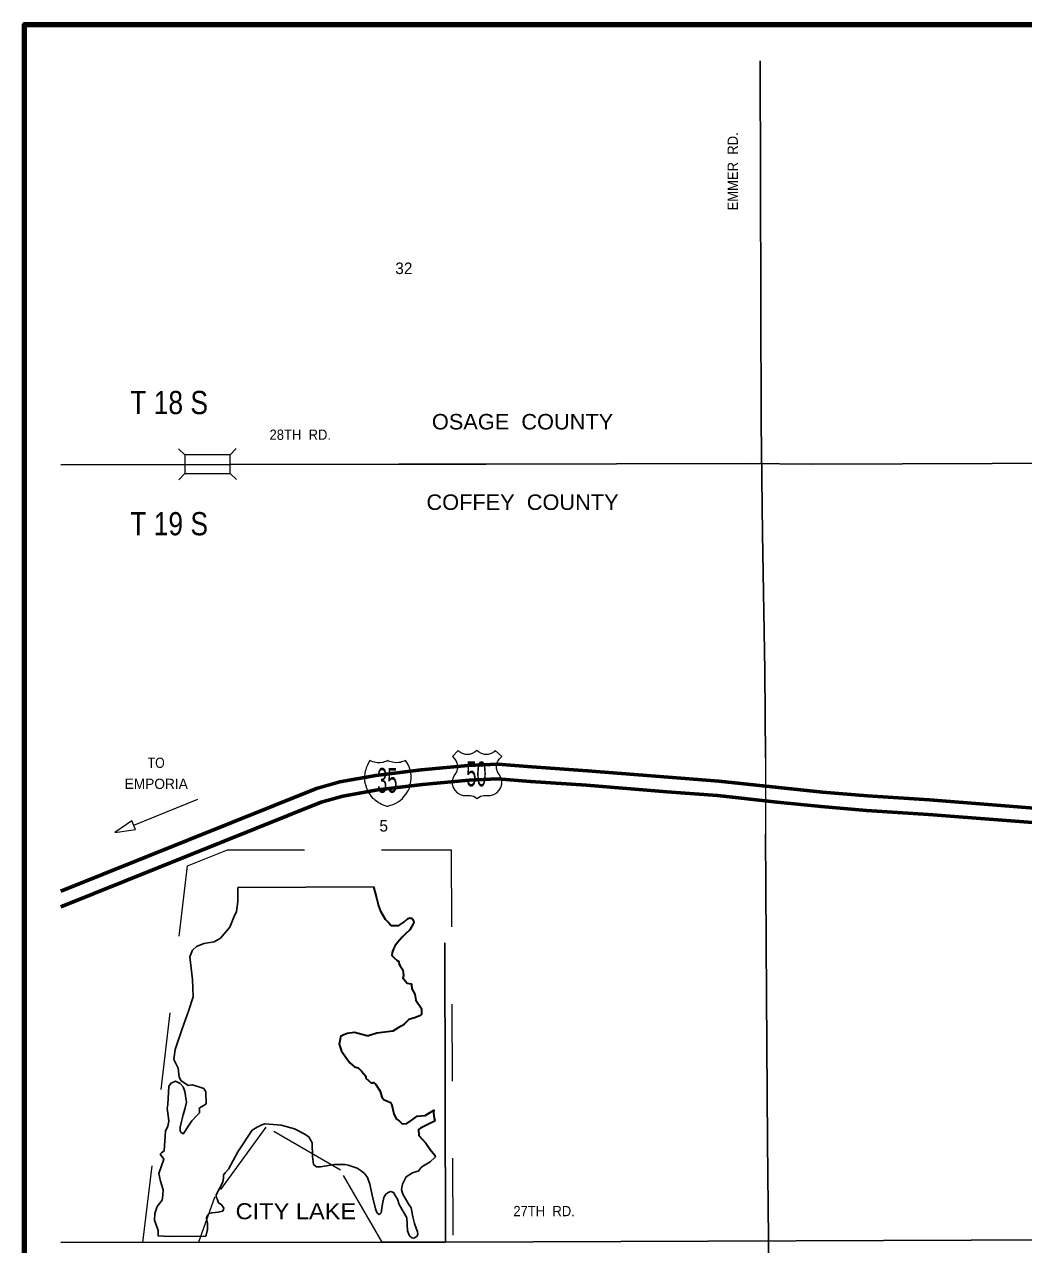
# Model space of a CAD drawing. Extents: x 0.98 to 7.46, y 3.1 to 10.29.
# Drawn here: x 1.015 to 2.311, y 7.222 to 8.805 of the extents above; entities that cross this region are included whole.
import ezdxf
from ezdxf.enums import TextEntityAlignment as Align

# ---------------------------------------------------------------- set-up
doc = ezdxf.new("R2010")
doc.units = 0
doc.header["$LTSCALE"] = 0.0061
doc.linetypes.add('LONG_DASHED', pattern=[7.5, 6, -1.5])
doc.linetypes.add('MEDIUM_DASHED', pattern=[4.5, 3, -1.5])
for name, color, linetype, lineweight in [('11', 7, 'Continuous', 60), ('14', 7, 'Continuous', 25), ('15', 7, 'MEDIUM_DASHED', 13), ('19', 7, 'Continuous', 13), ('21', 7, 'Continuous', 25), ('25', 7, 'Continuous', 35), ('35', 7, 'Continuous', 13), ('4', 7, 'LONG_DASHED', 13), ('48', 7, 'Continuous', 106)]:
    doc.layers.add(name, color=color, linetype=linetype, lineweight=lineweight)
for name, color, linetype in [('29', 7, 'Continuous'), ('41', 7, 'Continuous'), ('45', 7, 'Continuous'), ('46', 7, 'Continuous'), ('49', 7, 'Continuous')]:
    doc.layers.add(name, color=color, linetype=linetype)

msp = doc.modelspace()

# ---------------------------------------------------------------- linework, layer by layer
at = {"layer": '11'}
for points in [[(1.0625, 7.680871), (1.394129, 7.814015), (1.424242, 7.822727), (1.471023, 7.831061), (1.529735, 7.838068), (1.590909, 7.84375), (1.629356, 7.845455), (1.673295, 7.842235), (1.745833, 7.837121), (1.850189, 7.828788), (1.916098, 7.823674), (1.993371, 7.815341), (2.050568, 7.80947), (2.108902, 7.804356), (2.189394, 7.799242), (2.352462, 7.786553), (2.463826, 7.777652), (2.556061, 7.770833), (2.641288, 7.763258), (2.659848, 7.7625), (2.698485, 7.761932), (2.761174, 7.761364), (2.960417, 7.756818), (2.975947, 7.756818)], [(1.0625, 7.660606), (1.400189, 7.796212), (1.428409, 7.804167), (1.473674, 7.8125), (1.531629, 7.819129), (1.592045, 7.824811), (1.628977, 7.826515), (1.67178, 7.823295), (1.744318, 7.818182), (1.848674, 7.809848), (1.914205, 7.804735), (1.991477, 7.796402), (2.048674, 7.79053), (2.107386, 7.785417), (2.187879, 7.780303), (2.350947, 7.767614), (2.462311, 7.758712), (2.554545, 7.751894), (2.640152, 7.744318), (2.65947, 7.743561), (2.698106, 7.742992), (2.760795, 7.742424), (2.976136, 7.7375)]]:
    msp.add_lwpolyline(points, dxfattribs=at)
at = {"layer": '14'}
msp.add_line((1.561364, 7.225379), (1.560417, 7.613636), dxfattribs=at)
for points in [[(1.976326, 7.853409), (1.975758, 7.966667), (1.972727, 8.144886), (1.970833, 8.288447), (1.969508, 8.757765)], [(1.0625, 8.233902), (1.500947, 8.234659), (1.614015, 8.234659), (1.952273, 8.235417), (2.037311, 8.234848), (2.3875, 8.236174), (2.505114, 8.236742), (3.025947, 8.240341), (3.553977, 8.239962), (4.134848, 8.240909), (4.531818, 8.241477), (4.850379, 8.242235)], [(1.995076, 4.969886), (1.994697, 5.086742), (1.995833, 5.169697), (1.993939, 5.182576), (1.992424, 5.193561), (1.991667, 5.204735), (1.991667, 5.224242), (1.991098, 5.289773), (1.991856, 5.320644), (1.992614, 5.337121), (1.990341, 5.360227), (1.990341, 5.509659), (1.989962, 5.741667), (1.989205, 6.061364), (1.987879, 6.307197), (1.985985, 6.50322), (1.985227, 6.660985), (1.982765, 6.924621), (1.981439, 7.145455), (1.979167, 7.356061), (1.977652, 7.545076), (1.976705, 7.755114)], [(1.0625, 7.225), (1.561364, 7.225379), (2.470644, 7.229167)]]:
    msp.add_lwpolyline(points, dxfattribs=at)
at = {"layer": '15'}
msp.add_line((1.976326, 7.853409), (1.976705, 7.755114), dxfattribs=at)
at = {"layer": '19'}
for points in [[(1.463447, 7.850189), (1.461364, 7.847348), (1.460038, 7.844508), (1.45947, 7.842424), (1.458333, 7.840909), (1.457955, 7.838447), (1.457197, 7.836553), (1.456629, 7.833523), (1.45625, 7.829924), (1.456439, 7.824621), (1.456818, 7.821212), (1.457955, 7.817992), (1.458333, 7.815909), (1.459848, 7.812311), (1.461174, 7.80928), (1.463636, 7.805682), (1.465152, 7.803788), (1.466856, 7.801705), (1.468371, 7.800568), (1.469886, 7.799242), (1.47178, 7.797917), (1.473485, 7.79678), (1.475, 7.795644), (1.476515, 7.794886), (1.478409, 7.79375), (1.481629, 7.792614), (1.485417, 7.791288), (1.486553, 7.791288), (1.489962, 7.792235), (1.493561, 7.793182), (1.49678, 7.794886), (1.499811, 7.796591), (1.502652, 7.798674), (1.505492, 7.801136), (1.507955, 7.803977), (1.510606, 7.807197), (1.5125, 7.810417), (1.513258, 7.811932), (1.514583, 7.814583), (1.51572, 7.818939), (1.516477, 7.823106), (1.516856, 7.827083), (1.516667, 7.83125), (1.516477, 7.83428), (1.515909, 7.836553), (1.514583, 7.840909), (1.513258, 7.844129), (1.511174, 7.847538), (1.509659, 7.850189), (1.507765, 7.849432), (1.504545, 7.848485), (1.502841, 7.847917), (1.500947, 7.847538), (1.497917, 7.847348), (1.494508, 7.847917), (1.492614, 7.848295), (1.49072, 7.848485), (1.489394, 7.849053), (1.4875, 7.849621), (1.486553, 7.850189), (1.485417, 7.849621), (1.483902, 7.849053), (1.482008, 7.848485), (1.480303, 7.847917), (1.476515, 7.847348), (1.472917, 7.847348), (1.470833, 7.847917), (1.469129, 7.848295), (1.467045, 7.848674), (1.465152, 7.849432)], [(1.57803, 7.863258), (1.570455, 7.855492), (1.573485, 7.852083), (1.575568, 7.848674), (1.576894, 7.844318), (1.576894, 7.839962), (1.575568, 7.835606), (1.573485, 7.832008), (1.571402, 7.828409), (1.570265, 7.824053), (1.570265, 7.819697), (1.571402, 7.815152), (1.573485, 7.811742), (1.576705, 7.808523), (1.580303, 7.80625), (1.58447, 7.805114), (1.593371, 7.805114), (1.597538, 7.803977), (1.601136, 7.801894), (1.602462, 7.801136), (1.606818, 7.803977), (1.610985, 7.805114), (1.619508, 7.805114), (1.624242, 7.80625), (1.627841, 7.808523), (1.630871, 7.811742), (1.633144, 7.815152), (1.63428, 7.819697), (1.63428, 7.824053), (1.633144, 7.828409), (1.630871, 7.832008), (1.628788, 7.835606), (1.627462, 7.839962), (1.627462, 7.844318), (1.628788, 7.848674), (1.630871, 7.852083), (1.63428, 7.855492), (1.625947, 7.863258), (1.624621, 7.861742), (1.620833, 7.85947), (1.616667, 7.858333), (1.612121, 7.858333), (1.607955, 7.85947), (1.604167, 7.861742), (1.601894, 7.863258), (1.599811, 7.861742), (1.596023, 7.85947), (1.592045, 7.858333), (1.5875, 7.858333), (1.583333, 7.85947), (1.579735, 7.861742)]]:
    msp.add_lwpolyline(points, close=True, dxfattribs=at)
at = {"layer": '21'}
for p, q in [((1.223106, 8.24678), (1.214962, 8.254545)), ((1.289962, 8.254924), (1.282197, 8.24678)), ((1.223106, 8.222727), (1.215341, 8.214583)), ((1.290341, 8.214962), (1.282197, 8.222727))]:
    msp.add_line(p, q, dxfattribs=at)
at = {"layer": '21', "lineweight": 13}
msp.add_lwpolyline([(1.223106, 8.222727), (1.282197, 8.222727), (1.282197, 8.24678), (1.223106, 8.24678)], close=True, dxfattribs=at)
at = {"layer": '25', "lineweight": 25}
for points in [[(1.467803, 7.686364), (1.292235, 7.685606), (1.292235, 7.667424), (1.290341, 7.654356), (1.286742, 7.64697), (1.281439, 7.63428), (1.269508, 7.619697), (1.261364, 7.614962), (1.247917, 7.613068), (1.238447, 7.609091), (1.233144, 7.604167), (1.229924, 7.595833), (1.233144, 7.566477), (1.233902, 7.54375), (1.228598, 7.526515), (1.219697, 7.502273), (1.210606, 7.475568), (1.209091, 7.4625), (1.214773, 7.451326), (1.215909, 7.439773), (1.218561, 7.434848), (1.22197, 7.432576), (1.227462, 7.428788), (1.232765, 7.429545), (1.241288, 7.427083), (1.247727, 7.424811), (1.250379, 7.420455)], [(1.548106, 7.335985), (1.547727, 7.338447), (1.545265, 7.341098), (1.541477, 7.345833), (1.535795, 7.353977), (1.526705, 7.363826), (1.526515, 7.371591), (1.528977, 7.373485), (1.547348, 7.382576), (1.547538, 7.383712), (1.546591, 7.385985), (1.546023, 7.393182), (1.546212, 7.39678), (1.535227, 7.389773), (1.524811, 7.388826), (1.518371, 7.38428), (1.511174, 7.379545), (1.505114, 7.379167), (1.501515, 7.383144), (1.497348, 7.385606), (1.494318, 7.392045), (1.491856, 7.403409), (1.490152, 7.406629), (1.486174, 7.408333), (1.481818, 7.410227), (1.478788, 7.413826), (1.476515, 7.421402), (1.471023, 7.430303), (1.468182, 7.432576), (1.465341, 7.431818), (1.458144, 7.438258), (1.458144, 7.441098), (1.455114, 7.444508), (1.452841, 7.44697), (1.447917, 7.451894), (1.443561, 7.45322), (1.4375, 7.458144), (1.426705, 7.473485), (1.423674, 7.482386), (1.424621, 7.489015), (1.425379, 7.492235), (1.428788, 7.494129), (1.433712, 7.496212), (1.443561, 7.497348), (1.45928, 7.493182), (1.461553, 7.493182), (1.472538, 7.496591), (1.493182, 7.499432), (1.499811, 7.503788), (1.503977, 7.505871), (1.507197, 7.507576), (1.508144, 7.508902), (1.513826, 7.514583), (1.522538, 7.516856), (1.529167, 7.519697), (1.530303, 7.520833), (1.530114, 7.525189), (1.530114, 7.528598), (1.523106, 7.539394), (1.52178, 7.547348), (1.517803, 7.554167), (1.517424, 7.559848), (1.516667, 7.560606), (1.511553, 7.561364), (1.50947, 7.564205), (1.506061, 7.568561), (1.506818, 7.571402), (1.506061, 7.578788), (1.502462, 7.584091), (1.501136, 7.585985), (1.500758, 7.589773), (1.498864, 7.590909), (1.494697, 7.594508), (1.492045, 7.597159), (1.491667, 7.597917), (1.492424, 7.601515), (1.493939, 7.605871), (1.495833, 7.60947), (1.499242, 7.614205), (1.505303, 7.621212), (1.509659, 7.625568), (1.515152, 7.630871), (1.519318, 7.638636), (1.520265, 7.640152), (1.520076, 7.642045), (1.518939, 7.644318), (1.517803, 7.645644), (1.516477, 7.645833), (1.515152, 7.646212), (1.512311, 7.645076), (1.507197, 7.64053), (1.500758, 7.636174), (1.490909, 7.636174), (1.490341, 7.636553), (1.487879, 7.639962), (1.482955, 7.644697), (1.480303, 7.649811), (1.477273, 7.654924), (1.474432, 7.661932), (1.471402, 7.674053), (1.467803, 7.686364)], [(1.250379, 7.420455), (1.251136, 7.405114), (1.247727, 7.402841), (1.244508, 7.400947), (1.241856, 7.399053), (1.242235, 7.397159), (1.242235, 7.393182), (1.238447, 7.389394), (1.232386, 7.382955), (1.225379, 7.372538), (1.22197, 7.366856), (1.22197, 7.366477), (1.220076, 7.366477), (1.218182, 7.368371), (1.217424, 7.369886), (1.217424, 7.374811), (1.218561, 7.380492), (1.219697, 7.385606), (1.221212, 7.390909), (1.223106, 7.398295), (1.225379, 7.407386), (1.223485, 7.421212), (1.221212, 7.427273), (1.217424, 7.43125), (1.212879, 7.433523), (1.211364, 7.43428), (1.205492, 7.432008), (1.202462, 7.42803), (1.201326, 7.403977), (1.200189, 7.399053), (1.201705, 7.389773), (1.202462, 7.382576), (1.201326, 7.375947), (1.198295, 7.369697), (1.196402, 7.343939), (1.192992, 7.341667), (1.191288, 7.339773), (1.196023, 7.333144), (1.189394, 7.314773), (1.191667, 7.304924), (1.195265, 7.293371), (1.194886, 7.286364), (1.19375, 7.279924), (1.1875, 7.27197), (1.18447, 7.262689), (1.183712, 7.254167), (1.188636, 7.240909), (1.188636, 7.233712)], [(1.188258, 7.233712), (1.202841, 7.232955), (1.250379, 7.233333), (1.251136, 7.234848), (1.252841, 7.242235), (1.252841, 7.246591), (1.252462, 7.250379), (1.251705, 7.25322), (1.251515, 7.257008), (1.252652, 7.260038), (1.254924, 7.262689), (1.258144, 7.263826), (1.2625, 7.264015), (1.266288, 7.264394), (1.272538, 7.265909), (1.273295, 7.267992), (1.273674, 7.269697), (1.272159, 7.272348), (1.270265, 7.274242), (1.266856, 7.276515), (1.265152, 7.281629), (1.264205, 7.282765), (1.264015, 7.287121), (1.272538, 7.30322), (1.273295, 7.308902), (1.273295, 7.3125), (1.273864, 7.313447), (1.275379, 7.31553), (1.279735, 7.320265), (1.292235, 7.342614), (1.310795, 7.370833), (1.317045, 7.374811), (1.323295, 7.377841), (1.327083, 7.378977), (1.337689, 7.378409), (1.348295, 7.377273), (1.36572, 7.372538), (1.37822, 7.366288), (1.38428, 7.362121), (1.388258, 7.354356), (1.389015, 7.336553), (1.390152, 7.326515), (1.394129, 7.323485), (1.399432, 7.323485), (1.417235, 7.326515), (1.43125, 7.326326), (1.435038, 7.325568), (1.44697, 7.321402), (1.451894, 7.318182), (1.456439, 7.314583), (1.460038, 7.30947), (1.463068, 7.300947), (1.466098, 7.286553), (1.470455, 7.26875), (1.472348, 7.264205), (1.475379, 7.261553), (1.476326, 7.261742), (1.477841, 7.263826), (1.479735, 7.275379), (1.481629, 7.283712), (1.483902, 7.288068), (1.487879, 7.29053), (1.49053, 7.291477), (1.494129, 7.289962), (1.495644, 7.287121), (1.499242, 7.28125), (1.501326, 7.274621), (1.511174, 7.257008), (1.512311, 7.240341), (1.514773, 7.233902), (1.517803, 7.23125), (1.519697, 7.230871), (1.521402, 7.231061), (1.523485, 7.232386), (1.524621, 7.233523), (1.525379, 7.236553), (1.525189, 7.239205), (1.523485, 7.243561), (1.521212, 7.249621), (1.519129, 7.258333), (1.517803, 7.26553), (1.516667, 7.270076), (1.513826, 7.274621), (1.50625, 7.288068), (1.504167, 7.293939), (1.505682, 7.300758), (1.510227, 7.310417), (1.51875, 7.31553), (1.526705, 7.317992), (1.527841, 7.319886), (1.530682, 7.323106), (1.541477, 7.329924), (1.548106, 7.335985)]]:
    msp.add_lwpolyline(points, dxfattribs=at)
at = {"layer": '25'}
msp.add_lwpolyline([(1.467803, 7.686364), (1.471402, 7.674053), (1.474432, 7.661932), (1.477273, 7.654924), (1.480303, 7.649811), (1.482955, 7.644697), (1.487879, 7.639962), (1.490341, 7.636553), (1.490909, 7.636174), (1.500758, 7.636174), (1.507197, 7.64053), (1.512311, 7.645076), (1.515152, 7.646212), (1.516477, 7.645833), (1.517803, 7.645644), (1.518939, 7.644318), (1.520076, 7.642045), (1.520265, 7.640152), (1.519318, 7.638636), (1.515152, 7.630871), (1.509659, 7.625568), (1.505303, 7.621212), (1.499242, 7.614205), (1.495833, 7.60947), (1.493939, 7.605871), (1.492424, 7.601515), (1.491667, 7.597917), (1.492045, 7.597159), (1.494697, 7.594508), (1.498864, 7.590909), (1.500758, 7.589773), (1.501136, 7.585985), (1.502462, 7.584091), (1.506061, 7.578788), (1.506818, 7.571402), (1.506061, 7.568561), (1.50947, 7.564205), (1.511553, 7.561364), (1.516667, 7.560606), (1.517424, 7.559848), (1.517803, 7.554167), (1.52178, 7.547348), (1.523106, 7.539394), (1.530114, 7.528598), (1.530114, 7.525189), (1.530303, 7.520833), (1.529167, 7.519697), (1.522538, 7.516856), (1.513826, 7.514583), (1.508144, 7.508902), (1.507197, 7.507576), (1.503977, 7.505871), (1.499811, 7.503788), (1.493182, 7.499432), (1.472538, 7.496591), (1.461553, 7.493182), (1.45928, 7.493182), (1.443561, 7.497348), (1.433712, 7.496212), (1.428788, 7.494129), (1.425379, 7.492235), (1.424621, 7.489015), (1.423674, 7.482386), (1.426705, 7.473485), (1.4375, 7.458144), (1.443561, 7.45322), (1.447917, 7.451894), (1.452841, 7.44697), (1.455114, 7.444508), (1.458144, 7.441098), (1.458144, 7.438258), (1.465341, 7.431818), (1.468182, 7.432576), (1.471023, 7.430303), (1.476515, 7.421402), (1.478788, 7.413826), (1.481818, 7.410227), (1.486174, 7.408333), (1.490152, 7.406629), (1.491856, 7.403409), (1.494318, 7.392045), (1.497348, 7.385606), (1.501515, 7.383144), (1.505114, 7.379167), (1.511174, 7.379545), (1.518371, 7.38428), (1.524811, 7.388826), (1.535227, 7.389773), (1.546212, 7.39678), (1.546023, 7.393182), (1.546591, 7.385985), (1.547538, 7.383712), (1.547348, 7.382576), (1.528977, 7.373485), (1.526515, 7.371591), (1.526705, 7.363826), (1.535795, 7.353977), (1.541477, 7.345833), (1.545265, 7.341098), (1.547727, 7.338447), (1.548106, 7.335985)], dxfattribs=at)
at = {"layer": '35'}
msp.add_line((1.157197, 7.766667), (1.239962, 7.800189), dxfattribs=at)
msp.add_lwpolyline([(1.154545, 7.772159), (1.132386, 7.756818), (1.15928, 7.760985)], close=True, dxfattribs=at)
at = {"layer": '4'}
msp.add_line((1.278598, 7.734659), (1.568561, 7.734659), dxfattribs=at)
for points in [[(1.241098, 7.225189), (1.229167, 7.225189), (1.168939, 7.225189), (1.226894, 7.713636), (1.278598, 7.734659)], [(1.568561, 7.73447), (1.570833, 7.225568), (1.479167, 7.225379)], [(1.479167, 7.225379), (1.425189, 7.318939), (1.328409, 7.374811), (1.262689, 7.28428), (1.261932, 7.283333), (1.241098, 7.225379)]]:
    msp.add_lwpolyline(points, dxfattribs=at)
at = {"layer": '48'}
msp.add_lwpolyline([(1.015152, 4.922538), (1.015152, 8.805114), (4.897727, 8.805114), (4.897727, 4.922538)], close=True, dxfattribs=at)

# ---------------------------------------------------------------- texts
at = {"layer": '19', "width": 0.55}
for s, p in [('35', (1.48589, 7.808523)), ('50', (1.601515, 7.816856))]:
    msp.add_text(s, height=0.0322, dxfattribs=at).set_placement(p, align=Align.CENTER)
at = {"layer": '29', "width": 1.1}
msp.add_text('CITY LAKE', height=0.0208, dxfattribs=at).set_placement((1.36733, 7.255303), align=Align.CENTER)
at = {"layer": '35', "width": 0.9}
msp.add_text('TO', height=0.0133, dxfattribs=at).set_placement((1.18608, 7.84072), align=Align.CENTER)
at = {"layer": '35'}
msp.add_text('EMPORIA', height=0.0133, dxfattribs=at).set_placement((1.186174, 7.813447), align=Align.CENTER)
at = {"layer": '41', "width": 1.05}
for s, p in [('OSAGE  COUNTY', (1.661364, 8.279735)), ('COFFEY  COUNTY', (1.661364, 8.175379))]:
    msp.add_text(s, height=0.0201, dxfattribs=at).set_placement(p, align=Align.CENTER)
at = {"layer": '45'}
for s, p in [('32', (1.507386, 8.48125)), ('5', (1.48125, 7.758144))]:
    msp.add_text(s, height=0.01496, dxfattribs=at).set_placement(p, align=Align.CENTER)
at = {"layer": '46', "width": 0.85}
for s, p in [('T 18 S', (1.202936, 8.299621)), ('T 19 S', (1.202936, 8.142424))]:
    msp.add_text(s, height=0.0301, dxfattribs=at).set_placement(p, align=Align.CENTER)
at = {"layer": '49', "width": 0.95}
msp.add_text('EMMER  RD.', height=0.0133, rotation=90, dxfattribs=at).set_placement((1.94072, 8.614489), align=Align.CENTER)
for s, p in [('28TH  RD.', (1.373011, 8.266288)), ('27TH  RD.', (1.689299, 7.25928))]:
    msp.add_text(s, height=0.0133, dxfattribs=at).set_placement(p, align=Align.CENTER)

doc.saveas('drawing.dxf')
